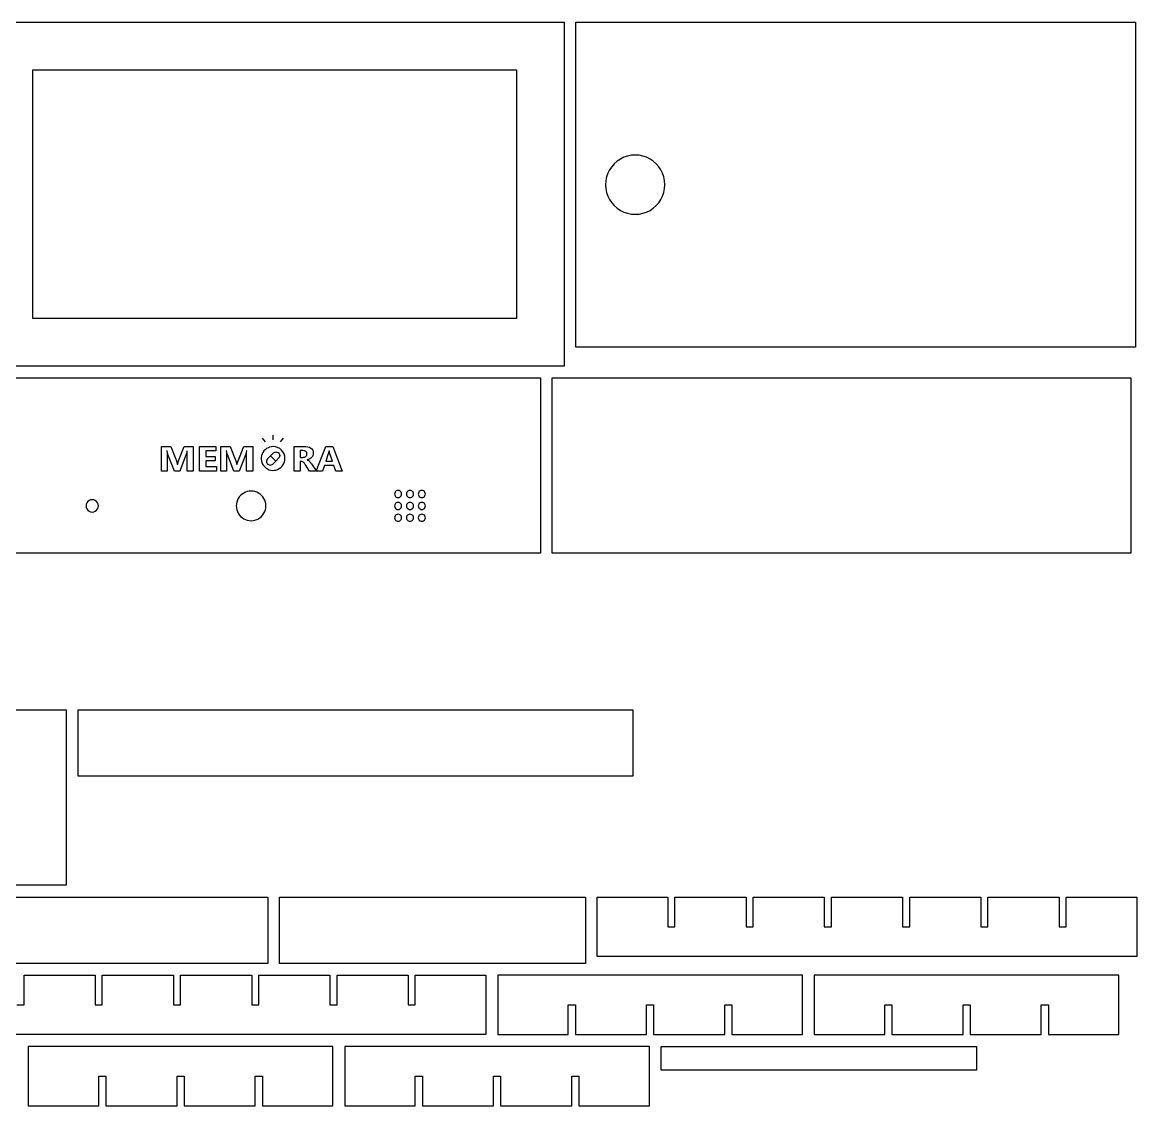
# Model space of a CAD drawing. Header units: millimetres. Extents: x 5 to 740, y 5 to 477.
# Drawn here: x 269.5 to 739.5, y 20 to 477 of the extents above; entities that cross this region are included whole.
import ezdxf

# ---------------------------------------------------------------- set-up
doc = ezdxf.new("R2010")
doc.units = ezdxf.units.MM
doc.layers.get('0').update_dxf_attribs({"linetype": 'CONTINUOUS'})

msp = doc.modelspace()

# ---------------------------------------------------------------- linework, layer by layer
at = {"color": 7}
for points in [[(254, 477), (498, 477), (498, 332), (254, 332)], [(503, 477), (739, 477), (739, 340), (503, 340)], [(274, 457), (478, 457), (478, 352), (274, 352)], [(515.5, 408.5)], [(244, 327), (488, 327), (488, 253), (244, 253)], [(493, 327), (737, 327), (737, 253), (493, 253)], [(351.362163, 287.714304), (344.299725, 287.714304), (344.299725, 298.117195), (351.091163, 298.117195), (351.091163, 296.209273), (346.952245, 296.209273), (346.952245, 293.895101), (350.803738, 293.895101), (350.803738, 291.994433), (346.952245, 291.994433), (346.952245, 289.614972), (351.362163, 289.614972)], [(375.285665, 298.000008)], [(404.45406, 287.714304), (401.701657, 287.714304), (400.904087, 290.028476), (396.916231, 290.028476), (396.12648, 287.714304), (393.389715, 287.714304), (397.471403, 298.117195), (400.466204, 298.117195)], [(426.5, 278)], [(431.5, 278)], [(436.5, 278)], [(296.4, 273)], [(359.75, 273)], [(426.5, 273)], [(431.5, 273)], [(436.5, 273)], [(426.5, 268)], [(431.5, 268)], [(436.5, 268)], [(293, 187), (527, 187), (527, 159), (293, 159)], [(244, 108), (373, 108), (373, 80), (244, 80)], [(378, 108), (507, 108), (507, 80), (378, 80)], [(512, 108), (541.75, 108), (541.75, 95.5), (544.75, 95.5), (544.75, 108), (574.75, 108), (574.75, 95.5), (577.75, 95.5), (577.75, 108), (607.75, 108), (607.75, 95.5), (610.75, 95.5), (610.75, 108), (640.75, 108), (640.75, 95.5), (643.75, 95.5), (643.75, 108), (673.75, 108), (673.75, 95.5), (676.75, 95.5), (676.75, 108), (706.75, 108), (706.75, 95.5), (709.75, 95.5), (709.75, 108), (739.5, 108), (739.5, 83), (512, 83)], [(470, 50), (499.75, 50), (499.75, 62.5), (502.75, 62.5), (502.75, 50), (532.75, 50), (532.75, 62.5), (535.75, 62.5), (535.75, 50), (565.75, 50), (565.75, 62.5), (568.75, 62.5), (568.75, 50), (598.5, 50), (598.5, 75), (470, 75)], [(603.5, 50), (633.25, 50), (633.25, 62.5), (636.25, 62.5), (636.25, 50), (666.25, 50), (666.25, 62.5), (669.25, 62.5), (669.25, 50), (699.25, 50), (699.25, 62.5), (702.25, 62.5), (702.25, 50), (732, 50), (732, 75), (603.5, 75)], [(272, 20), (301.75, 20), (301.75, 32.5), (304.75, 32.5), (304.75, 20), (334.75, 20), (334.75, 32.5), (337.75, 32.5), (337.75, 20), (367.75, 20), (367.75, 32.5), (370.75, 32.5), (370.75, 20), (400.5, 20), (400.5, 45), (272, 45)], [(405.5, 20), (435.25, 20), (435.25, 32.5), (438.25, 32.5), (438.25, 20), (468.25, 20), (468.25, 32.5), (471.25, 32.5), (471.25, 20), (501.25, 20), (501.25, 32.5), (504.25, 32.5), (504.25, 20), (534, 20), (534, 45), (405.5, 45)], [(539, 45), (672, 45), (672, 35), (539, 35)]]:
    msp.add_lwpolyline(points, close=True, dxfattribs=at)
for points in [[(372.142811, 300.000006), (370.857098, 301.571433)], [(375.285665, 300.857148), (375.285665, 302.857146)], [(378.428519, 300.000006), (379.714232, 301.571433)], [(330.593665, 293.467088), (330.593665, 287.714304), (328.203933, 287.714304), (328.203933, 298.117195), (332.088274, 298.117195), (334.494431, 291.950907)], [(330.560817, 296.165746), (330.486907, 296.165746)], [(335.430615, 291.965416), (337.836772, 298.117195), (341.622567, 298.117195), (341.622567, 287.714304)], [(339.101441, 296.165746), (339.035744, 296.165746)], [(355.640688, 293.467088), (355.640688, 287.714304), (353.250956, 287.714304), (353.250956, 298.117195), (357.135296, 298.117195), (359.541454, 291.950907)], [(355.607839, 296.165746), (355.533929, 296.165746)], [(360.477637, 291.965416), (362.883793, 298.117195), (366.669589, 298.117195), (366.669589, 287.714304)], [(364.148463, 296.165746), (364.082766, 296.165746)], [(387.345379, 291.697001), (386.665096, 291.697001), (386.665096, 287.714304), (384.139455, 287.714304), (384.139455, 298.117195), (388.142949, 298.117195)], [(386.665096, 296.361617), (386.665096, 293.467088), (387.759803, 293.467088)], [(387.806718, 296.361617), (386.665096, 296.361617)], [(398.933617, 296.260054), (398.871063, 296.260054)], [(338.666198, 294.787399), (335.906919, 287.714304), (333.738914, 287.714304), (330.930363, 294.714855)], [(341.622567, 287.714304), (339.002895, 287.714304), (339.002895, 293.938628)], [(363.713219, 294.787399), (360.953941, 287.714304), (358.785936, 287.714304), (355.977384, 294.714855)], [(366.669589, 287.714304), (364.049918, 287.714304), (364.049918, 293.938628)], [(374.174505, 294.111205), (372.962323, 292.899023)], [(375.184657, 290.676689), (376.396839, 291.888871), (374.174505, 294.111205), (375.386688, 295.323388)], [(377.609022, 293.101054), (376.396839, 291.888871), (374.174505, 294.111205)], [(389.706813, 292.393429), (389.706813, 292.364411)], [(398.675579, 295.353247), (397.455764, 291.827581), (400.325457, 291.827581)], [(400.325457, 291.827581), (399.121281, 295.324229)], [(334.91325, 290.463743), (334.962523, 290.463743)], [(359.960272, 290.463743), (360.009545, 290.463743)], [(393.546102, 287.714304), (390.645132, 287.714304), (388.901424, 290.391198)], [(391.427066, 290.790194), (393.546102, 287.714304)], [(230.5, 187), (288, 187), (288, 113), (149, 113), (149, 187)], [(267.25, 62.5), (270.25, 62.5), (270.25, 75), (300.25, 75), (300.25, 62.5), (303.25, 62.5), (303.25, 75), (333.25, 75), (333.25, 62.5), (336.25, 62.5), (336.25, 75), (366.25, 75), (366.25, 62.5), (369.25, 62.5), (369.25, 75), (399.25, 75), (399.25, 62.5), (402.25, 62.5), (402.25, 75), (432.25, 75), (432.25, 62.5), (435.25, 62.5), (435.25, 75), (465, 75), (465, 50), (237.5, 50)]]:
    msp.add_lwpolyline(points, dxfattribs=at)
for points in [[(521.75, 419.325318), (517.882487, 417.092408), (515.5, 412.96582), (515.5, 408.5)], [(534.25, 419.325318), (530.382487, 421.558227), (525.617513, 421.558227), (521.75, 419.325318)], [(540.5, 408.5), (540.5, 412.96582), (538.117513, 417.092408), (534.25, 419.325318)], [(515.5, 408.5), (515.5, 404.03418), (517.882487, 399.907592), (521.75, 397.674682)], [(534.25, 397.674682), (538.117513, 399.907592), (540.5, 404.03418), (540.5, 408.5)], [(521.75, 397.674682), (525.617513, 395.441773), (530.382487, 395.441773), (534.25, 397.674682)], [(330.486907, 296.165746), (330.558079, 295.14045), (330.593665, 294.240897), (330.593665, 293.467088)], [(330.930363, 294.714855), (330.853716, 294.903471), (330.730534, 295.387101), (330.560817, 296.165746)], [(339.035744, 296.165746), (338.898875, 295.527354), (338.775693, 295.067905), (338.666198, 294.787399)], [(339.002895, 293.938628), (339.002895, 294.610874), (339.035744, 295.353247), (339.101441, 296.165746)], [(355.533929, 296.165746), (355.605101, 295.14045), (355.640688, 294.240897), (355.640688, 293.467088)], [(355.977384, 294.714855), (355.900738, 294.903471), (355.777556, 295.387101), (355.607839, 296.165746)], [(364.082766, 296.165746), (363.945897, 295.527354), (363.822715, 295.067905), (363.713219, 294.787399)], [(364.049918, 293.938628), (364.049918, 294.610874), (364.082766, 295.353247), (364.148463, 296.165746)], [(375.285665, 298.000008), (373.263356, 298.000008), (371.440176, 296.781798), (370.666272, 294.913428)], [(378.821195, 296.535543), (377.883514, 297.473224), (376.611746, 298.000008), (375.285665, 298.000008)], [(380.28566, 293.000013), (380.28566, 294.326094), (379.758876, 295.597862), (378.821195, 296.535543)], [(389.566066, 294.997779), (389.566066, 295.907004), (388.979617, 296.361617), (387.806718, 296.361617)], [(388.142949, 298.117195), (390.864074, 298.117195), (392.224637, 297.174116), (392.224637, 295.287957)], [(398.871063, 296.260054), (398.844998, 295.955367), (398.779837, 295.653098), (398.675579, 295.353247)], [(399.121281, 295.324229), (399.032662, 295.58539), (398.970108, 295.897331), (398.933617, 296.260054)], [(334.494431, 291.950907), (334.686048, 291.457604), (334.825654, 290.961882), (334.91325, 290.463743)], [(334.962523, 290.463743), (335.110342, 291.039263), (335.266372, 291.539821), (335.430615, 291.965416)], [(359.541454, 291.950907), (359.73307, 291.457604), (359.872676, 290.961882), (359.960272, 290.463743)], [(360.009545, 290.463743), (360.157363, 291.039263), (360.313394, 291.539821), (360.477637, 291.965416)], [(370.666272, 294.913428), (369.892368, 293.045058), (370.320146, 290.894471), (371.750135, 289.464483)], [(372.962323, 292.899023), (372.565341, 292.502041), (372.410302, 291.923428), (372.555608, 291.381141)], [(375.386688, 295.323388), (375.783669, 295.720369), (376.362283, 295.875408), (376.90457, 295.730103)], [(376.90457, 295.730103), (377.446857, 295.584798), (377.870432, 295.161223), (378.015737, 294.618936)], [(377.19908, 288.38062), (379.06745, 289.154524), (380.28566, 290.977704), (380.28566, 293.000013)], [(378.015737, 294.618936), (378.161042, 294.076649), (378.006003, 293.498035), (377.609022, 293.101054)], [(387.775441, 291.602693), (387.645119, 291.665565), (387.501765, 291.697001), (387.345379, 291.697001)], [(387.759803, 293.467088), (388.301942, 293.467088), (388.737218, 293.612177), (389.06563, 293.902356)], [(388.158588, 291.341532), (388.038692, 291.457603), (387.910976, 291.544657), (387.775441, 291.602693)], [(389.06563, 293.902356), (389.399254, 294.19737), (389.566066, 294.562511), (389.566066, 294.997779)], [(390.738965, 292.814187), (390.431405, 292.635244), (390.087354, 292.494991), (389.706813, 292.393429)], [(389.706813, 292.364411), (389.873627, 292.316048), (390.035226, 292.236249), (390.191613, 292.125014)], [(390.191613, 292.125014), (390.347999, 292.018615), (390.499172, 291.892871), (390.645132, 291.747782)], [(390.645132, 291.747782), (390.791093, 291.602693), (390.929235, 291.445513), (391.059558, 291.276242)], [(391.536536, 293.452579), (391.317595, 293.205928), (391.051738, 292.99313), (390.738965, 292.814187)], [(392.044793, 294.279587), (391.924896, 293.9749), (391.755477, 293.699231), (391.536536, 293.452579)], [(392.224637, 295.287957), (392.224637, 294.925234), (392.164689, 294.589111), (392.044793, 294.279587)], [(371.750135, 289.464483), (373.180123, 288.034494), (375.33071, 287.606716), (377.19908, 288.38062)], [(372.555608, 291.381141), (372.700913, 290.838854), (373.124488, 290.415279), (373.666775, 290.269974)], [(373.666775, 290.269974), (374.209062, 290.124668), (374.787675, 290.279707), (375.184657, 290.676689)], [(388.526096, 290.935282), (388.4062, 291.094881), (388.283697, 291.230298), (388.158588, 291.341532)], [(388.901424, 290.391198), (388.771102, 290.594323), (388.645992, 290.775684), (388.526096, 290.935282)], [(391.059558, 291.276242), (391.195092, 291.111808), (391.317595, 290.949792), (391.427066, 290.790194)], [(362.875, 278.412659), (360.941243, 277.296204), (359.75, 275.23291), (359.75, 273)], [(369.125, 278.412659), (367.191243, 279.529114), (364.808757, 279.529114), (362.875, 278.412659)], [(372.25, 273), (372.25, 275.23291), (371.058757, 277.296204), (369.125, 278.412659)], [(427.25, 279.299038), (426.785898, 279.031089), (426.5, 278.535898), (426.5, 278)], [(426.5, 278), (426.5, 277.464102), (426.785898, 276.968911), (427.25, 276.700962)], [(428.75, 279.299038), (428.285898, 279.566987), (427.714102, 279.566987), (427.25, 279.299038)], [(429.5, 278), (429.5, 278.535898), (429.214102, 279.031089), (428.75, 279.299038)], [(428.75, 276.700962), (429.214102, 276.968911), (429.5, 277.464102), (429.5, 278)], [(432.25, 279.299038), (431.785898, 279.031089), (431.5, 278.535898), (431.5, 278)], [(431.5, 278), (431.5, 277.464102), (431.785898, 276.968911), (432.25, 276.700962)], [(433.75, 279.299038), (433.285898, 279.566987), (432.714102, 279.566987), (432.25, 279.299038)], [(434.5, 278), (434.5, 278.535898), (434.214102, 279.031089), (433.75, 279.299038)], [(433.75, 276.700962), (434.214102, 276.968911), (434.5, 277.464102), (434.5, 278)], [(437.25, 279.299038), (436.785898, 279.031089), (436.5, 278.535898), (436.5, 278)], [(436.5, 278), (436.5, 277.464102), (436.785898, 276.968911), (437.25, 276.700962)], [(438.75, 279.299038), (438.285898, 279.566987), (437.714102, 279.566987), (437.25, 279.299038)], [(439.5, 278), (439.5, 278.535898), (439.214102, 279.031089), (438.75, 279.299038)], [(438.75, 276.700962), (439.214102, 276.968911), (439.5, 277.464102), (439.5, 278)], [(297.7, 275.251666), (296.895557, 274.787221), (296.4, 273.928891), (296.4, 273)], [(296.4, 273), (296.4, 272.071109), (296.895557, 271.212779), (297.7, 270.748334)], [(300.3, 275.251666), (299.495557, 275.716111), (298.504443, 275.716111), (297.7, 275.251666)], [(301.6, 273), (301.6, 273.928891), (301.104443, 274.787221), (300.3, 275.251666)], [(300.3, 270.748334), (301.104443, 271.212779), (301.6, 272.071109), (301.6, 273)], [(359.75, 273), (359.75, 270.76709), (360.941243, 268.703796), (362.875, 267.587341)], [(369.125, 267.587341), (371.058757, 268.703796), (372.25, 270.76709), (372.25, 273)], [(427.25, 274.299038), (426.785898, 274.031089), (426.5, 273.535898), (426.5, 273)], [(426.5, 273), (426.5, 272.464102), (426.785898, 271.968911), (427.25, 271.700962)], [(427.25, 276.700962), (427.714102, 276.433013), (428.285898, 276.433013), (428.75, 276.700962)], [(428.75, 274.299038), (428.285898, 274.566987), (427.714102, 274.566987), (427.25, 274.299038)], [(429.5, 273), (429.5, 273.535898), (429.214102, 274.031089), (428.75, 274.299038)], [(428.75, 271.700962), (429.214102, 271.968911), (429.5, 272.464102), (429.5, 273)], [(432.25, 274.299038), (431.785898, 274.031089), (431.5, 273.535898), (431.5, 273)], [(431.5, 273), (431.5, 272.464102), (431.785898, 271.968911), (432.25, 271.700962)], [(432.25, 276.700962), (432.714102, 276.433013), (433.285898, 276.433013), (433.75, 276.700962)], [(433.75, 274.299038), (433.285898, 274.566987), (432.714102, 274.566987), (432.25, 274.299038)], [(434.5, 273), (434.5, 273.535898), (434.214102, 274.031089), (433.75, 274.299038)], [(433.75, 271.700962), (434.214102, 271.968911), (434.5, 272.464102), (434.5, 273)], [(437.25, 274.299038), (436.785898, 274.031089), (436.5, 273.535898), (436.5, 273)], [(436.5, 273), (436.5, 272.464102), (436.785898, 271.968911), (437.25, 271.700962)], [(437.25, 276.700962), (437.714102, 276.433013), (438.285898, 276.433013), (438.75, 276.700962)], [(438.75, 274.299038), (438.285898, 274.566987), (437.714102, 274.566987), (437.25, 274.299038)], [(439.5, 273), (439.5, 273.535898), (439.214102, 274.031089), (438.75, 274.299038)], [(438.75, 271.700962), (439.214102, 271.968911), (439.5, 272.464102), (439.5, 273)], [(297.7, 270.748334), (298.504443, 270.283888), (299.495557, 270.283888), (300.3, 270.748334)], [(427.25, 269.299038), (426.785898, 269.031089), (426.5, 268.535898), (426.5, 268)], [(426.5, 268), (426.5, 267.464102), (426.785898, 266.968911), (427.25, 266.700962)], [(427.25, 271.700962), (427.714102, 271.433013), (428.285898, 271.433013), (428.75, 271.700962)], [(428.75, 269.299038), (428.285898, 269.566987), (427.714102, 269.566987), (427.25, 269.299038)], [(429.5, 268), (429.5, 268.535898), (429.214102, 269.031089), (428.75, 269.299038)], [(428.75, 266.700962), (429.214102, 266.968911), (429.5, 267.464102), (429.5, 268)], [(432.25, 269.299038), (431.785898, 269.031089), (431.5, 268.535898), (431.5, 268)], [(431.5, 268), (431.5, 267.464102), (431.785898, 266.968911), (432.25, 266.700962)], [(432.25, 271.700962), (432.714102, 271.433013), (433.285898, 271.433013), (433.75, 271.700962)], [(433.75, 269.299038), (433.285898, 269.566987), (432.714102, 269.566987), (432.25, 269.299038)], [(434.5, 268), (434.5, 268.535898), (434.214102, 269.031089), (433.75, 269.299038)], [(433.75, 266.700962), (434.214102, 266.968911), (434.5, 267.464102), (434.5, 268)], [(437.25, 269.299038), (436.785898, 269.031089), (436.5, 268.535898), (436.5, 268)], [(436.5, 268), (436.5, 267.464102), (436.785898, 266.968911), (437.25, 266.700962)], [(437.25, 271.700962), (437.714102, 271.433013), (438.285898, 271.433013), (438.75, 271.700962)], [(438.75, 269.299038), (438.285898, 269.566987), (437.714102, 269.566987), (437.25, 269.299038)], [(439.5, 268), (439.5, 268.535898), (439.214102, 269.031089), (438.75, 269.299038)], [(438.75, 266.700962), (439.214102, 266.968911), (439.5, 267.464102), (439.5, 268)], [(362.875, 267.587341), (364.808757, 266.470886), (367.191243, 266.470886), (369.125, 267.587341)], [(427.25, 266.700962), (427.714102, 266.433013), (428.285898, 266.433013), (428.75, 266.700962)], [(432.25, 266.700962), (432.714102, 266.433013), (433.285898, 266.433013), (433.75, 266.700962)], [(437.25, 266.700962), (437.714102, 266.433013), (438.285898, 266.433013), (438.75, 266.700962)]]:
    msp.add_open_spline(points, degree=3, dxfattribs=at)

doc.saveas('drawing.dxf')
